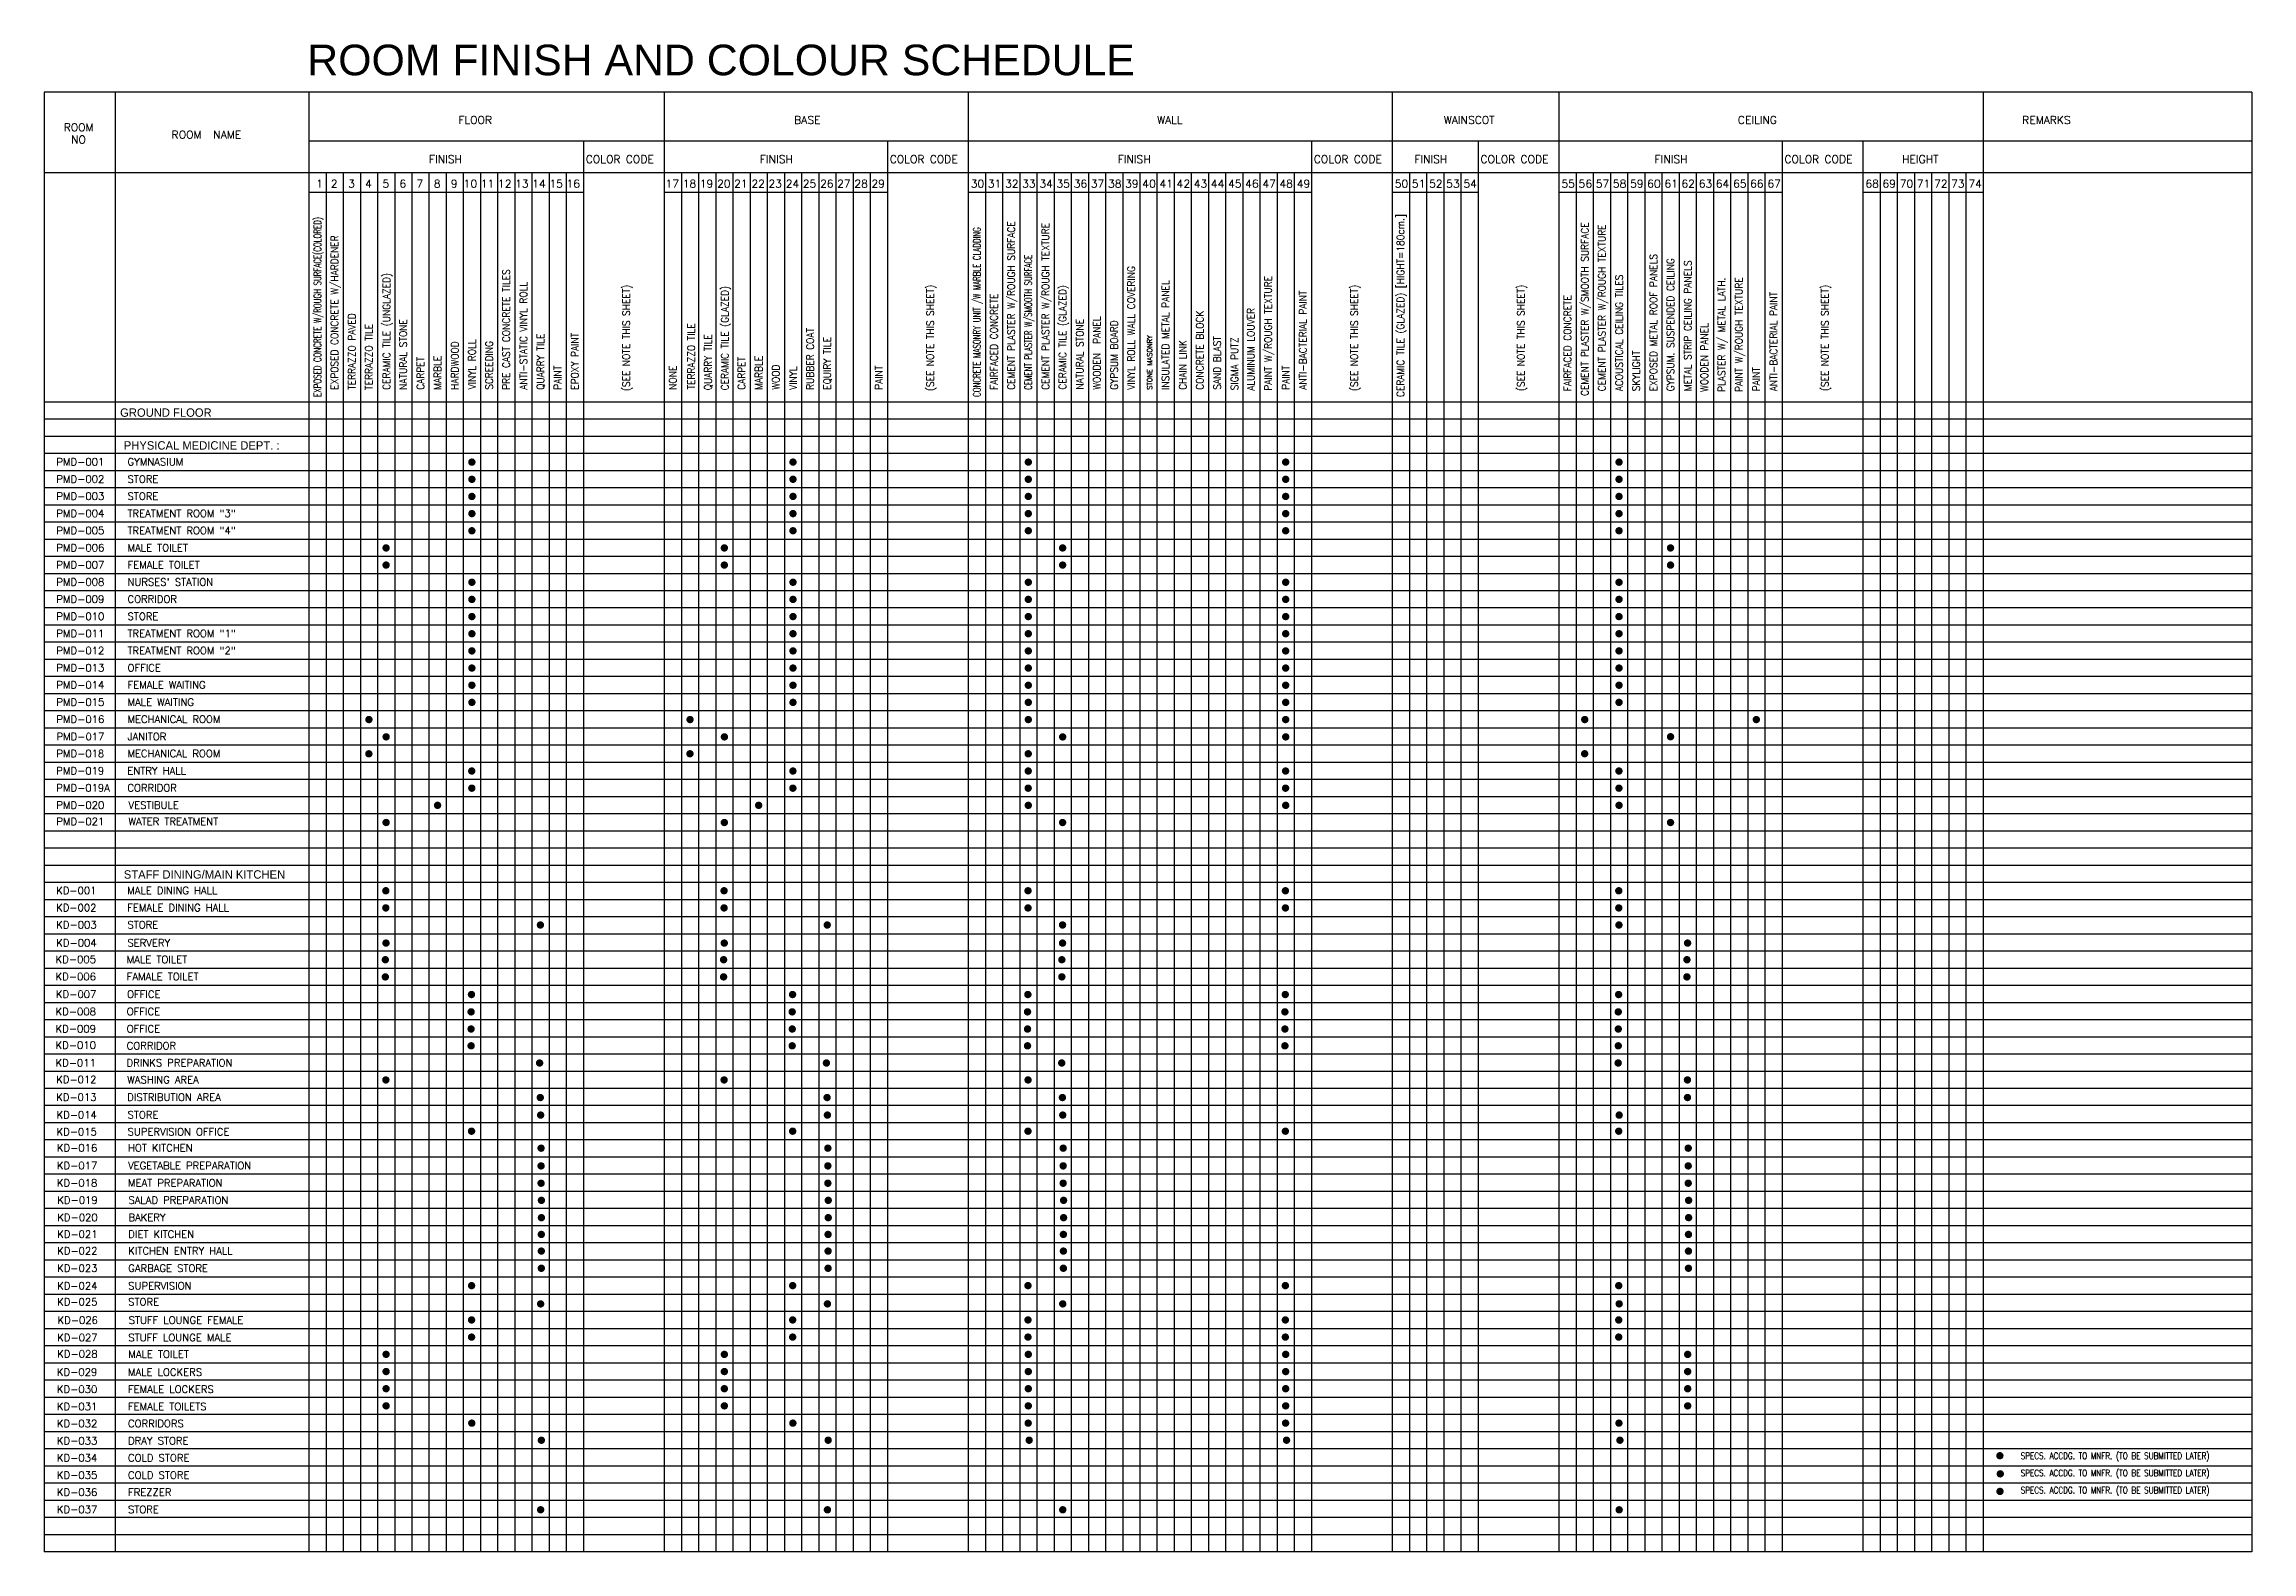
# Model space of a CAD drawing. Extents: x 288715 to 378781, y -265823 to -204324.
import ezdxf

# ---------------------------------------------------------------- set-up
doc = ezdxf.new("R2010")
doc.units = 0
doc.layers.get('0').update_dxf_attribs({"color": 4, "linetype": 'CONTINUOUS'})
for name, color, linetype in [('LIFTS', 4, 'CONTINUOUS'), ('LINE', 5, 'CONTINUOUS'), ('RAKA', 2, 'CONTINUOUS'), ('TEXT', 2, 'CONTINUOUS')]:
    doc.layers.add(name, color=color, linetype=linetype)
doc.styles.add('EBORD2', font='romand.shx')
doc.styles.add('ROMANS', font='ROMANS.shx', dxfattribs={"height": 200})
doc.styles.add('STYLE1', font='')
doc.styles.add('STYLE2', font='swissek.ttf')
doc.styles.get('STYLE1').set_extended_font_data('Andalus')

# ---------------------------------------------------------------- blocks, each defined once
blk = doc.blocks.new('DOT1')
at = {"color": 2, "const_width": 150}
blk.add_lwpolyline([(-425, -350, 1), (-275, -350, 1)], format="xyb", close=True, dxfattribs=at)

msp = doc.modelspace()

# ---------------------------------------------------------------- linework, layer by layer
at = {"color": 2}
msp.add_line((378781, -219623), (288715, -219623), dxfattribs=at)
at = {"layer": 'LINE'}
for p, q in [((300215, -209576), (300215, -218923)), ((300915, -209576), (300915, -218923)), ((301615, -209576), (301615, -218923)), ((302315, -209576), (302315, -218923)), ((303015, -209576), (303015, -218923)), ((303715, -209576), (303715, -218923)), ((304415, -209576), (304415, -218923)), ((305115, -209576), (305115, -218923)), ((305815, -209576), (305815, -218923)), ((306515, -209576), (306515, -218923)), ((307215, -209576), (307215, -218923)), ((307915, -209576), (307915, -218923)), ((308615, -209576), (308615, -218923)), ((309315, -209576), (309315, -218923)), ((310015, -209576), (310015, -218923)), ((314715, -209576), (314715, -218923)), ((315415, -209576), (315415, -218923)), ((316115, -209576), (316115, -218923)), ((316815, -209576), (316815, -218923)), ((317515, -209576), (317515, -218923)), ((318215, -209576), (318215, -218923)), ((318915, -209576), (318915, -218923)), ((319615, -209576), (319615, -218923)), ((320315, -209576), (320315, -218923)), ((321015, -209576), (321015, -218923)), ((321715, -209576), (321715, -218923)), ((322415, -209576), (322415, -218923)), ((327115, -209576), (327115, -218923)), ((327815, -209576), (327815, -218923)), ((328515, -209576), (328515, -218923)), ((329215, -209576), (329215, -218923)), ((329915, -209576), (329915, -218923)), ((330615, -209576), (330615, -218923)), ((331315, -209576), (331315, -218923)), ((332015, -209576), (332015, -218923)), ((332715, -209576), (332715, -218923)), ((333415, -209576), (333415, -218923)), ((334115, -209576), (334115, -218923)), ((334815, -209576), (334815, -218923)), ((335515, -209576), (335515, -218923)), ((336215, -209576), (336215, -218923)), ((336915, -209576), (336915, -218923)), ((337615, -209576), (337615, -218923)), ((338315, -209576), (338315, -218923)), ((339015, -209576), (339015, -218923)), ((339715, -209576), (339715, -218923)), ((344415, -209576), (344415, -218923)), ((345115, -209576), (345115, -218923)), ((345815, -209576), (345815, -218923)), ((346515, -209576), (346515, -218923)), ((351215, -209576), (351215, -218923)), ((351915, -209576), (351915, -218923)), ((352615, -209576), (352615, -218923)), ((353315, -209576), (353315, -218923)), ((354015, -209576), (354015, -218923)), ((354715, -209576), (354715, -218923)), ((355415, -209576), (355415, -218923)), ((356115, -209576), (356115, -218923)), ((356815, -209576), (356815, -218923)), ((357515, -209576), (357515, -218923)), ((358215, -209576), (358215, -218923)), ((358915, -209576), (358915, -218923)), ((363615, -209576), (363615, -218923)), ((364315, -209576), (364315, -218923)), ((365015, -209576), (365015, -218923)), ((365715, -209576), (365715, -218923)), ((366415, -209576), (366415, -218923)), ((367115, -209576), (367115, -218923)), ((300215, -218923), (300215, -265823)), ((300915, -218923), (300915, -265823)), ((301615, -218923), (301615, -265823)), ((302315, -218923), (302315, -265823)), ((303015, -218923), (303015, -265823)), ((303715, -218923), (303715, -265823)), ((304415, -218923), (304415, -265823)), ((305115, -218923), (305115, -265823)), ((305815, -218923), (305815, -265823)), ((306515, -218923), (306515, -265823)), ((307215, -218923), (307215, -265823)), ((307915, -218923), (307915, -265823)), ((308615, -218923), (308615, -265823)), ((309315, -218923), (309315, -265823)), ((310015, -218923), (310015, -265823)), ((314715, -218923), (314715, -265823)), ((315415, -218923), (315415, -265823)), ((316115, -218923), (316115, -265823)), ((316815, -218923), (316815, -265823)), ((317515, -218923), (317515, -265823)), ((318215, -218923), (318215, -265823)), ((318915, -218923), (318915, -265823)), ((319615, -218923), (319615, -265823)), ((320315, -218923), (320315, -265823)), ((321015, -218923), (321015, -265823)), ((321715, -218923), (321715, -265823)), ((322415, -218923), (322415, -265823)), ((327115, -218923), (327115, -265823)), ((327815, -218923), (327815, -265823)), ((328515, -218923), (328515, -265823)), ((329215, -218923), (329215, -265823)), ((329915, -218923), (329915, -265823)), ((330615, -218923), (330615, -265823)), ((331315, -218923), (331315, -265823)), ((332015, -218923), (332015, -265823)), ((332715, -218923), (332715, -265823)), ((333415, -218923), (333415, -265823)), ((334115, -218923), (334115, -265823)), ((334815, -218923), (334815, -265823)), ((335515, -218923), (335515, -265823)), ((336215, -218923), (336215, -265823)), ((336915, -218923), (336915, -265823)), ((337615, -218923), (337615, -265823)), ((338315, -218923), (338315, -265823)), ((339015, -218923), (339015, -265823)), ((339715, -218923), (339715, -265823)), ((344415, -218923), (344415, -265823)), ((345115, -218923), (345115, -265823)), ((345815, -218923), (345815, -265823)), ((346515, -218923), (346515, -265823)), ((351215, -218923), (351215, -265823)), ((351915, -218923), (351915, -265823)), ((352615, -218923), (352615, -265823)), ((353315, -218923), (353315, -265823)), ((354015, -218923), (354015, -265823)), ((354715, -218923), (354715, -265823)), ((355415, -218923), (355415, -265823)), ((356115, -218923), (356115, -265823)), ((356815, -218923), (356815, -265823)), ((357515, -218923), (357515, -265823)), ((358215, -218923), (358215, -265823)), ((358915, -218923), (358915, -265823)), ((363615, -218923), (363615, -265823)), ((364315, -218923), (364315, -265823)), ((365015, -218923), (365015, -265823)), ((365715, -218923), (365715, -265823)), ((366415, -218923), (366415, -265823)), ((367115, -218923), (367115, -265823)), ((378781, -220323), (288715, -220323)), ((378781, -221023), (288715, -221023)), ((378781, -221723), (288715, -221723)), ((378781, -222423), (288715, -222423)), ((378781, -223123), (288715, -223123)), ((378781, -223823), (288715, -223823)), ((378781, -224523), (288715, -224523)), ((378781, -225223), (288715, -225223)), ((378781, -225923), (288715, -225923)), ((378781, -226623), (288715, -226623)), ((378781, -227323), (288715, -227323)), ((378781, -228023), (288715, -228023)), ((378781, -228723), (288715, -228723)), ((378781, -229423), (288715, -229423)), ((378781, -230123), (288715, -230123)), ((378781, -230823), (288715, -230823)), ((378781, -231523), (288715, -231523)), ((378781, -232223), (288715, -232223)), ((378781, -232923), (288715, -232923)), ((378781, -233623), (288715, -233623)), ((378781, -234323), (288715, -234323)), ((378781, -235023), (288715, -235023)), ((378781, -235723), (288715, -235723)), ((378781, -236423), (288715, -236423)), ((378781, -237123), (288715, -237123)), ((378781, -237823), (288715, -237823)), ((378781, -238523), (288715, -238523)), ((378781, -239223), (288715, -239223)), ((378781, -239923), (288715, -239923)), ((378781, -240623), (288715, -240623)), ((378781, -241323), (288715, -241323)), ((378781, -242023), (288715, -242023)), ((378781, -242723), (288715, -242723)), ((378781, -243423), (288715, -243423)), ((378781, -244123), (288715, -244123)), ((378781, -244823), (288715, -244823)), ((378781, -245523), (288715, -245523)), ((378781, -246223), (288715, -246223)), ((378781, -246923), (288715, -246923)), ((378781, -247623), (288715, -247623)), ((378781, -248323), (288715, -248323)), ((378781, -249023), (288715, -249023)), ((378781, -249723), (288715, -249723)), ((378781, -250423), (288715, -250423)), ((378781, -251123), (288715, -251123)), ((378781, -251823), (288715, -251823)), ((378781, -252523), (288715, -252523)), ((378781, -253223), (288715, -253223)), ((378781, -253923), (288715, -253923)), ((378781, -254623), (288715, -254623)), ((378781, -255323), (288715, -255323)), ((378781, -256023), (288715, -256023)), ((378781, -256723), (288715, -256723)), ((378781, -257423), (288715, -257423)), ((378781, -258123), (288715, -258123)), ((378781, -258823), (288715, -258823)), ((378781, -259523), (288715, -259523)), ((378781, -260223), (288715, -260223)), ((378781, -260923), (288715, -260923)), ((378781, -261623), (288715, -261623)), ((378781, -262323), (288715, -262323)), ((378781, -263023), (288715, -263023)), ((378781, -263023), (288715, -263023)), ((378781, -263723), (288715, -263723)), ((378781, -263723), (288715, -263723)), ((378781, -264423), (288715, -264423)), ((378781, -264423), (288715, -264423)), ((378781, -265123), (288715, -265123)), ((378781, -265123), (288715, -265123)), ((378781, -265123), (288715, -265123))]:
    msp.add_line(p, q, dxfattribs=at)
at = {"layer": 'RAKA'}
for p, q in [((378781, -206276), (288715, -206276)), ((378781, -206276), (288715, -206276)), ((288715, -206276), (288715, -265823)), ((291615, -206276), (291615, -218923)), ((299515, -206276), (299515, -218923)), ((314015, -206276), (314015, -218923)), ((326415, -206276), (326415, -218923)), ((343715, -206276), (343715, -218923)), ((350515, -206276), (350515, -218923)), ((367815, -206276), (367815, -218923)), ((378781, -206276), (378781, -218923)), ((378781, -208276), (299515, -208276)), ((310715, -208276), (310715, -218923)), ((323115, -208276), (323115, -218923)), ((340415, -208276), (340415, -218923)), ((347215, -208276), (347215, -218923)), ((359615, -208276), (359615, -218923)), ((362915, -208276), (362915, -218923)), ((378781, -209576), (288715, -209576)), ((310715, -210376), (299515, -210376)), ((323115, -210376), (314015, -210376)), ((340415, -210376), (326415, -210376)), ((347215, -210376), (343715, -210376)), ((359615, -210376), (350515, -210376)), ((367815, -210376), (362915, -210376)), ((378781, -218923), (288715, -218923)), ((291615, -218923), (291615, -265823)), ((299515, -218923), (299515, -265823)), ((310715, -218923), (310715, -265823)), ((314015, -218923), (314015, -265823)), ((323115, -218923), (323115, -265823)), ((326415, -218923), (326415, -265823)), ((340415, -218923), (340415, -265823)), ((343715, -218923), (343715, -265823)), ((347215, -218923), (347215, -265823)), ((350515, -218923), (350515, -265823)), ((359615, -218923), (359615, -265823)), ((362915, -218923), (362915, -265823)), ((367815, -218923), (367815, -265823)), ((378781, -218923), (378781, -265823)), ((378781, -265823), (288715, -265823))]:
    msp.add_line(p, q, dxfattribs=at)

# ---------------------------------------------------------------- block references
at = {"layer": 'LIFTS'}
for p in [(306515, -221023), (319615, -221023), (329215, -221023), (339715, -221023), (353315, -221023), (306515, -221723), (319615, -221723), (329215, -221723), (339715, -221723), (353315, -221723), (306515, -222423), (306515, -223123), (319615, -222423), (319615, -223123), (329215, -222423), (329215, -223123), (339715, -222423), (339715, -223123), (353315, -222423), (353315, -223123), (306515, -223823), (319615, -223823), (329215, -223823), (339715, -223823), (353315, -223823), (303015, -224523), (316815, -224523), (330615, -224523), (355415, -224523), (303015, -225223), (316815, -225223), (330615, -225223), (355415, -225223), (306515, -225923), (306515, -226623), (319615, -225923), (319615, -226623), (329215, -225923), (329215, -226623), (339715, -225923), (339715, -226623), (353315, -225923), (353315, -226623), (306515, -227323), (319615, -227323), (329215, -227323), (339715, -227323), (353315, -227323), (306515, -228023), (319615, -228023), (329215, -228023), (339715, -228023), (353315, -228023), (306515, -228723), (306515, -229423), (319615, -228723), (319615, -229423), (329215, -228723), (329215, -229423), (339715, -228723), (339715, -229423), (353315, -228723), (353315, -229423), (306515, -230123), (319615, -230123), (329215, -230123), (339715, -230123), (353315, -230123), (306515, -230823), (319615, -230823), (329215, -230823), (339715, -230823), (353315, -230823), (302315, -231523), (315415, -231523), (329215, -231523), (339715, -231523), (351915, -231523), (358915, -231523), (302312, -232920), (303017, -232230), (315412, -232920), (316817, -232230), (329212, -232920), (330617, -232230), (339717, -232230), (351912, -232920), (355415, -232223), (306511, -233623), (319611, -233623), (329211, -233623), (339711, -233623), (353311, -233623), (306511, -234323), (319611, -234323), (329211, -234323), (339711, -234323), (353311, -234323), (303015, -235723), (305115, -235023), (316815, -235723), (318215, -235023), (329215, -235023), (330615, -235723), (339715, -235023), (353315, -235023), (355415, -235723), (303004, -238507), (303004, -239207), (316804, -238507), (316804, -239207), (329204, -238507), (329204, -239207), (339704, -238507), (339704, -239207), (353304, -238507), (353304, -239207), (309311, -239903), (321011, -239903), (330611, -239903), (353311, -239903), (303011, -240642), (316811, -240642), (330611, -240642), (356111, -240642), (302984, -241320), (302984, -242020), (316784, -241320), (316784, -242020), (330584, -241320), (330584, -242020), (356084, -241320), (356084, -242020), (306498, -242740), (319598, -242740), (329198, -242740), (339698, -242740), (353298, -242740), (306483, -243447), (319583, -243447), (329183, -243447), (339683, -243447), (353283, -243447), (306483, -244147), (319583, -244147), (329183, -244147), (339683, -244147), (353283, -244147), (306483, -244832), (309279, -245533), (319583, -244832), (320979, -245533), (329183, -244832), (330579, -245533), (339683, -244832), (353279, -245533), (353283, -244832), (303006, -246224), (316806, -246224), (329206, -246224), (356106, -246224), (309306, -246941), (321006, -246941), (330606, -246941), (356106, -246941), (306502, -248314), (309320, -247658), (319602, -248314), (321020, -247658), (329202, -248314), (330620, -247658), (339702, -248314), (353302, -248314), (353320, -247658), (309337, -249007), (321037, -249007), (330637, -249007), (356137, -249007), (309337, -249730), (321037, -249730), (330637, -249730), (356137, -249730), (309337, -250437), (321037, -250437), (330637, -250437), (356137, -250437), (309353, -251135), (309353, -251841), (321053, -251135), (321053, -251841), (330653, -251135), (330653, -251841), (356153, -251135), (356153, -251841), (309347, -252526), (321047, -252526), (330647, -252526), (356147, -252526), (309347, -253206), (321047, -253206), (330647, -253206), (356147, -253206), (306502, -254614), (309347, -253906), (319602, -254614), (321047, -253906), (329202, -254614), (330647, -253906), (339702, -254614), (353302, -254614), (356147, -253906), (309320, -255358), (321020, -255358), (330620, -255358), (353320, -255358), (306502, -256014), (319602, -256014), (329202, -256014), (339702, -256014), (353302, -256014), (306502, -256714), (319602, -256714), (329202, -256714), (339702, -256714), (353302, -256714), (303015, -257418), (303015, -258118), (316815, -257418), (316815, -258118), (329215, -257418), (329215, -258118), (339715, -257418), (339715, -258118), (356115, -257418), (356115, -258118), (303015, -258818), (316815, -258818), (329215, -258818), (339715, -258818), (356115, -258818), (303015, -259518), (316815, -259518), (329215, -259518), (339715, -259518), (356115, -259518), (306511, -260223), (309350, -260920), (319611, -260223), (321050, -260920), (329211, -260223), (329250, -260920), (339711, -260223), (339750, -260920), (353311, -260223), (353350, -260920), (368850, -261552), (368868, -262291), (368855, -263009), (309320, -263758), (321020, -263758), (330620, -263758), (353320, -263758)]:
    msp.add_blockref('DOT1', p, dxfattribs=at)

# ---------------------------------------------------------------- texts
at = {"color": 1, "style": 'STYLE2'}
msp.add_text('ROOM FINISH AND COLOUR SCHEDULE', height=1250, dxfattribs=at).set_placement((299451, -205593))
at = {"color": 2, "style": 'EBORD2'}
for s, width, p in [('EXPOSED CONCRETE W/ROUGH SURFACE(COLORED)', 0.7, (300015, -218713)), ('CEMENT PLASTER W/ROUGH SURFACE', 0.9, (328315, -218423)), ('CEMENT PLASTER W/ROUGH TEXTURE', 0.9, (329715, -218423)), ('CERAMIC TILE (GLAZED) [HIGHT=180cm.]', 0.9, (344196, -218720)), ('CEMENT PLASTER W/SMOOTH SURFACE', 0.9, (351715, -218675)), ('EXPOSED CONCRETE W/HARDENER', 0.9, (300715, -218423)), ('CONCRETE MASONRY UNIT /W MARBLE CLADDING', 0.7, (326915, -218714)), ('CEMENT PLASTER W/ROUGH TEXTURE', 0.9, (352415, -218482)), ('CEMENT PLASTER W/SMOOTH SURFACE', 0.7, (329015, -218423)), ('VINYL ROLL WALL COVERING', 0.9, (333215, -218423)), ('EXPOSED METAL ROOF PANELS', 0.9, (354515, -218482)), ('GYPSUM. SUSPENDED CEILING', 0.9, (355215, -218482)), ('METAL STRIP CEILING PANELS', 0.9, (355915, -218482)), ('CERAMIC TILE (UNGLAZED)', 0.9, (302828, -218424)), ('PRE CAST CONCRETE TILES', 0.9, (307715, -218423)), ('ANTI-STATIC VINYL ROLL', 0.9, (308415, -218423)), ('(SEE NOTE THIS SHEET)', 0.9, (312614, -218476)), ('CERAMIC TILE (GLAZED)', 0.9, (316633, -218445)), ('(SEE NOTE THIS SHEET)', 0.9, (325014, -218476)), ('CERAMIC TILE (GLAZED)', 0.9, (330414, -218413)), ('INSULATED METAL PANEL', 0.9, (334615, -218423)), ('PAINT W/ROUGH TEXTURE', 0.9, (338794, -218457)), ('ANTI-BACTERIAL PAINT', 0.9, (340215, -218423)), ('(SEE NOTE THIS SHEET)', 0.9, (342314, -218476)), ('(SEE NOTE THIS SHEET)', 0.9, (349114, -218476)), ('ACOUSTICAL CEILING TILES', 0.9, (353115, -218482)), ('PLASTER W/ METAL LATH.', 0.9, (357297, -218513)), ('PAINT W/ROUGH TEXTURE', 0.9, (358008, -218511)), ('ANTI-BACTERIAL PAINT', 0.9, (359415, -218482)), ('(SEE NOTE THIS SHEET)', 0.9, (361514, -218476)), ('FAIRFACED CONCRETE', 0.9, (327615, -218423)), ('CONCRETE BLOCK', 0.9, (336015, -218423)), ('ALUMINUM LOUVER', 0.9, (338095, -218462)), ('FAIRFACED CONCRETE', 0.9, (351015, -218482)), ('TERRAZZO PAVED', 0.9, (301415, -218423)), ('TERRAZZO TILE', 0.9, (302113, -218429)), ('NATURAL STONE', 0.9, (303515, -218423)), ('QUARRY TILE', 0.9, (309115, -218423)), ('EPOXY PAINT', 0.9, (310515, -218423)), ('TERRAZZO TILE', 0.9, (315263, -218407)), ('QUARRY TILE', 0.9, (315948, -218445)), ('RUBBER COAT', 0.9, (320115, -218423)), ('NATURAL STONE', 0.9, (331114, -218413)), ('WOODEN  PANEL', 0.9, (331815, -218423)), ('GYPSUM BOARD', 0.9, (332515, -218423)), ('WOODEN PANEL', 0.9, (356594, -218511)), ('HARDWOOD', 0.9, (305615, -218423)), ('VINYL ROLL', 0.9, (306320, -218402)), ('SCREEDING', 0.9, (307015, -218423)), ('EQUIRY TILE', 0.9, (320815, -218423)), ('CHAIN LINK', 0.9, (335315, -218423)), ('SAND BLAST', 0.9, (336715, -218423)), ('SIGMA PUTZ', 0.9, (337433, -218440)), ('SKYLIGHT', 0.9, (353815, -218482)), ('CARPET', 0.9, (304215, -218423)), ('MARBLE', 0.9, (304915, -218423)), ('PAINT', 0.9, (309815, -218423)), ('NONE', 0.9, (314515, -218423)), ('CARPET', 0.9, (317315, -218423)), ('MARBLE', 0.9, (318015, -218423)), ('WOOD', 0.9, (318715, -218423)), ('VINYL', 0.9, (319423, -218427)), ('PAINT', 0.9, (322915, -218423)), ('PAINT', 0.9, (339515, -218423)), ('PAINT', 0.9, (358715, -218482))]:
    msp.add_text(s, height=300, rotation=90, dxfattribs=dict(at, width=width)).set_placement(p)
msp.add_text('STONE MASONRY', height=200, rotation=90, dxfattribs=at).set_placement((333915, -218423))
for s, p in [('PMD-001', (289215, -221513)), ('GYMNASIUM', (292115, -221513)), ('PMD-002', (289215, -222213)), ('STORE', (292115, -222213)), ('PMD-003', (289215, -222913)), ('PMD-004', (289215, -223613)), ('TREATMENT ROOM "3"', (292115, -223613)), ('STORE', (292115, -222913)), ('PMD-005', (289215, -224313)), ('TREATMENT ROOM "4"', (292115, -224313)), ('PMD-006', (289215, -225013)), ('MALE TOILET', (292115, -225013)), ('PMD-007', (289215, -225713)), ('FEMALE TOILET', (292115, -225713)), ('PMD-008', (289215, -226413)), ('PMD-009', (289215, -227113)), ('CORRIDOR', (292115, -227113)), ("NURSES' STATION", (292115, -226413)), ('PMD-010', (289215, -227813)), ('STORE', (292115, -227813)), ('PMD-011', (289215, -228513)), ('TREATMENT ROOM "1"', (292115, -228513)), ('PMD-012', (289215, -229213)), ('PMD-013', (289215, -229913)), ('TREATMENT ROOM "2"', (292115, -229213)), ('OFFICE', (292115, -229913)), ('PMD-014', (289215, -230613)), ('FEMALE WAITING', (292115, -230613)), ('PMD-015', (289215, -231313)), ('MALE WAITING', (292115, -231313)), ('PMD-016', (289215, -232013)), ('MECHANICAL ROOM', (292115, -232013)), ('PMD-018', (289212, -233410)), ('PMD-017', (289217, -232720)), ('JANITOR', (292117, -232720)), ('MECHANICAL ROOM', (292112, -233410)), ('PMD-019', (289211, -234113)), ('ENTRY HALL', (292111, -234113)), ('PMD-019A', (289211, -234813)), ('CORRIDOR', (292111, -234813)), ('PMD-020', (289215, -235513)), ('PMD-021', (289215, -236181)), ('VESTIBULE', (292154, -235513)), ('WATER TREATMENT', (292154, -236181)), ('KD-001', (289204, -238997)), ('KD-002', (289204, -239697)), ('MALE DINING HALL', (292104, -238997)), ('FEMALE DINING HALL', (292104, -239697)), ('KD-003', (289211, -240393)), ('STORE', (292111, -240393)), ('KD-004', (289211, -241132)), ('SERVERY', (292111, -241132)), ('KD-005', (289184, -241805)), ('KD-006', (289184, -242510)), ('MALE TOILET', (292084, -241810)), ('FAMALE TOILET', (292084, -242510)), ('KD-007', (289198, -243230)), ('OFFICE', (292098, -243230)), ('KD-008', (289183, -243937)), ('OFFICE', (292083, -243937)), ('KD-009', (289183, -244637)), ('OFFICE', (292083, -244637)), ('KD-011', (289179, -246027)), ('KD-010', (289183, -245309)), ('CORRIDOR', (292083, -245328)), ('DRINKS PREPARATION', (292079, -246023)), ('KD-012', (289206, -246705)), ('WASHING AREA', (292106, -246714)), ('KD-013', (289206, -247431)), ('DISTRIBUTION AREA', (292106, -247431)), ('KD-014', (289220, -248148)), ('KD-015', (289220, -248839)), ('STORE', (292120, -248148)), ('SUPERVISION OFFICE', (292120, -248839)), ('KD-016', (289237, -249497)), ('HOT KITCHEN', (292137, -249497)), ('KD-017', (289237, -250220)), ('VEGETABLE PREPARATION', (292137, -250220)), ('KD-018', (289237, -250927)), ('MEAT PREPARATION', (292137, -250927)), ('KD-019', (289253, -251625)), ('KD-020', (289253, -252331)), ('SALAD PREPARATION', (292153, -251625)), ('BAKERY', (292153, -252331)), ('KD-021', (289247, -253016)), ('DIET KITCHEN', (292147, -253016)), ('KD-022', (289247, -253696)), ('KITCHEN ENTRY HALL', (292147, -253696)), ('KD-023', (289245, -254404)), ('KD-024', (289245, -255126)), ('GARBAGE STORE', (292145, -254404)), ('SUPERVISION', (292145, -255126)), ('KD-025', (289245, -255779)), ('STORE', (292145, -255779)), ('KD-026', (289263, -256526)), ('STUFF LOUNGE FEMALE', (292163, -256518)), ('KD-027', (289250, -257236)), ('STUFF LOUNGE MALE', (292150, -257236)), ('KD-029', (289236, -258639)), ('KD-028', (289250, -257902)), ('MALE LOCKERS', (292136, -258639)), ('MALE TOILET', (292150, -257910)), ('KD-030', (289237, -259342)), ('FEMALE LOCKERS', (292137, -259342)), ('KD-031', (289237, -260042)), ('FEMALE TOILETS', (292137, -260042)), ('KD-032', (289237, -260742)), ('KD-033', (289237, -261442)), ('CORRIDORS', (292137, -260742)), ('DRAY STORE', (292137, -261442)), ('KD-034', (289237, -262142)), ('COLD STORE', (292137, -262142)), ('KD-035', (289237, -262842)), ('COLD STORE', (292137, -262842)), ('KD-036', (289237, -263542)), ('FREZZER', (292137, -263542)), ('KD-037', (289237, -264242)), ('STORE', (292137, -264242))]:
    msp.add_text(s, height=300, dxfattribs=at).set_placement(p)
at = {"layer": 'RAKA', "style": 'ROMANS'}
for s, p in [('ROOM', (289515, -207876)), ('ROOM', (293915, -208176)), ('NAME', (295615, -208176)), ('FLOOR', (305615, -207576)), ('BASE', (319315, -207576)), ('WALL', (334115, -207576)), ('WAINSCOT', (345815, -207576)), ('CEILING', (357815, -207576)), ('REMARKS', (369415, -207576)), ('NO', (289815, -208376)), ('FINISH', (304415, -209176)), ('COLOR CODE', (310815, -209176)), ('FINISH', (317915, -209176)), ('COLOR CODE', (323215, -209176)), ('FINISH', (332515, -209176)), ('COLOR CODE', (340515, -209176)), ('FINISH', (344615, -209176)), ('COLOR CODE', (347315, -209176)), ('FINISH', (354415, -209176)), ('COLOR CODE', (359715, -209176)), ('HEIGHT', (364515, -209176)), ('1', (299815, -210176)), ('2', (300415, -210176)), ('3', (301115, -210176)), ('4', (301815, -210176)), ('5', (302515, -210176)), ('6', (303215, -210176)), ('7', (303906, -210176)), ('8', (304606, -210176)), ('9', (305306, -210176)), ('10', (305828, -210176)), ('11', (306528, -210176)), ('12', (307228, -210176)), ('13', (307928, -210176)), ('14', (308628, -210176)), ('15', (309328, -210176)), ('16', (310028, -210176)), ('17', (314067, -210176)), ('18', (314767, -210176)), ('19', (315467, -210176)), ('20', (316167, -210176)), ('21', (316867, -210176)), ('22', (317567, -210176)), ('23', (318267, -210176)), ('24', (318967, -210176)), ('25', (319667, -210176)), ('26', (320367, -210176)), ('27', (321067, -210176)), ('28', (321767, -210176)), ('29', (322467, -210176)), ('30', (326515, -210176)), ('31', (327215, -210176)), ('32', (327915, -210176)), ('33', (328615, -210176)), ('34', (329315, -210176)), ('35', (330015, -210176)), ('36', (330715, -210176)), ('37', (331415, -210176)), ('38', (332115, -210176)), ('39', (332815, -210176)), ('40', (333515, -210176)), ('41', (334215, -210176)), ('42', (334915, -210176)), ('43', (335615, -210176)), ('44 ', (336315, -210176)), ('45', (337015, -210176)), ('46', (337715, -210176)), ('47', (338415, -210176)), ('48', (339115, -210176)), ('49', (339815, -210176)), ('50', (343815, -210176)), ('51', (344515, -210176)), ('52', (345215, -210176)), ('53', (345915, -210176)), ('54', (346615, -210176)), ('55', (350615, -210176)), ('56', (351315, -210176)), ('57', (352015, -210176)), ('58', (352715, -210176)), ('59', (353415, -210176)), ('60', (354115, -210176)), ('61', (354815, -210176)), ('62', (355515, -210176)), ('63', (356215, -210176)), ('64 ', (356915, -210176)), ('65', (357615, -210176)), ('66', (358315, -210176)), ('67', (359015, -210176)), ('68', (363015, -210176)), ('69', (363715, -210176)), ('70', (364415, -210176)), ('71', (365115, -210176)), ('72', (365815, -210176)), ('73', (366515, -210176)), ('74', (367215, -210176))]:
    msp.add_text(s, height=320, dxfattribs=at).set_placement(p)
at = {"layer": 'TEXT', "style": 'STYLE1'}
for s, p in [('GROUND FLOOR ', (291815, -219523)), ('PHYSICAL MEDICINE DEPT. :', (291965, -220863)), ('STAFF DINING/MAIN KITCHEN', (291965, -238363))]:
    msp.add_text(s, height=342, dxfattribs=at).set_placement(p)
at = {"layer": 'TEXT', "color": 4, "style": 'ROMANS', "width": 0.8}
for p in [(369350, -262042), (369350, -262742), (369350, -263442)]:
    msp.add_text('SPECS. ACCDG. TO MNFR. (TO BE SUBMITTED LATER)', height=270, dxfattribs=at).set_placement(p)

doc.saveas('drawing.dxf')
